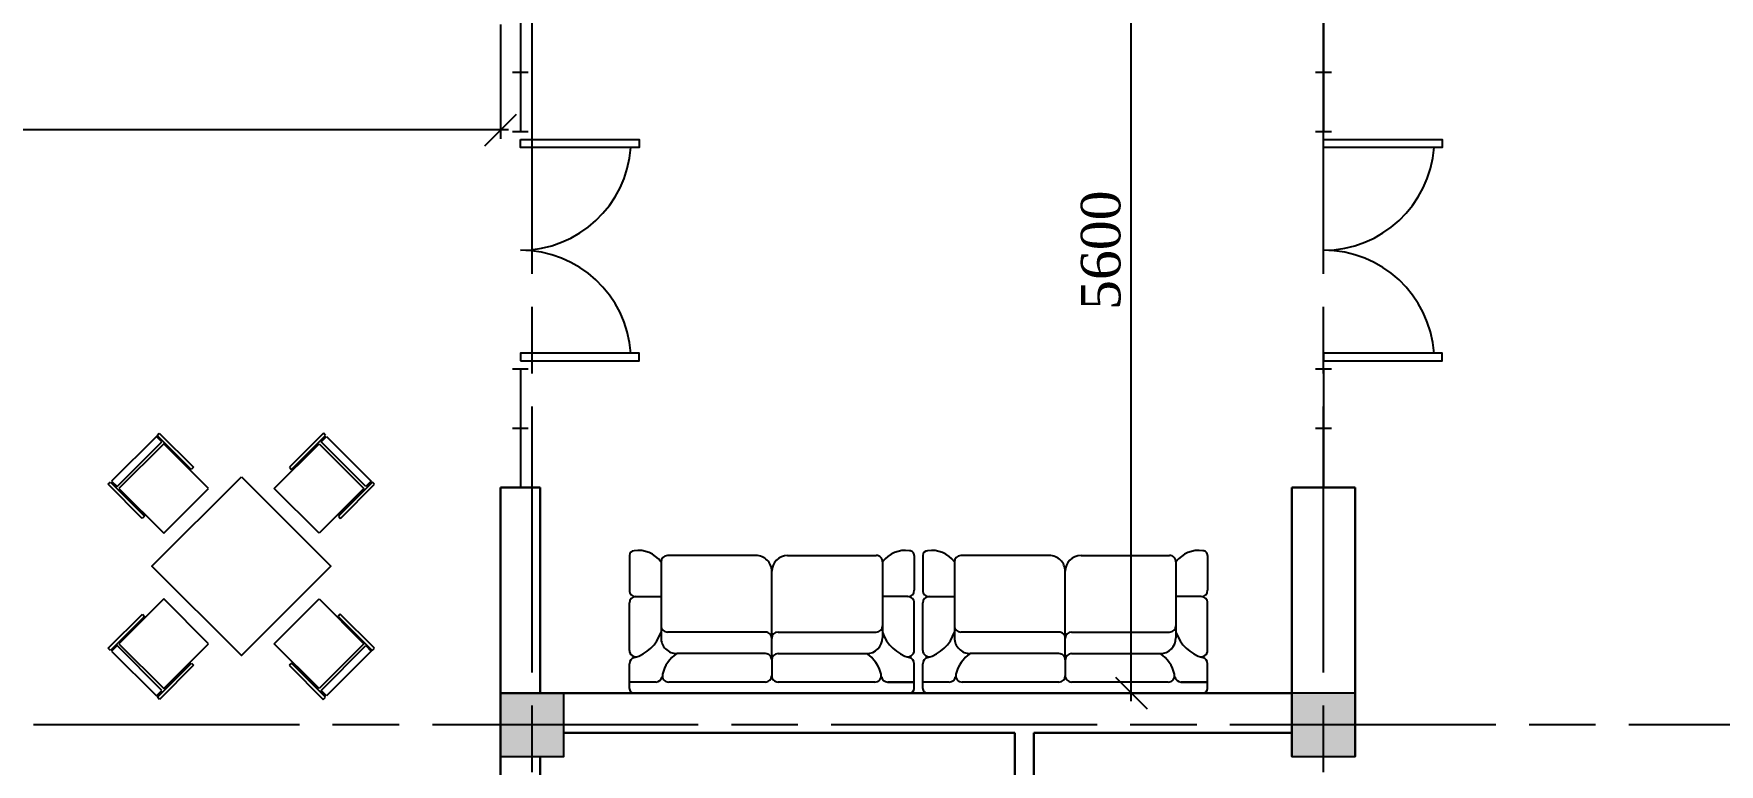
# Model space of a CAD drawing. Header units: inches. Extents: x 2870606 to 3671143, y -733551 to -473558.
# Drawn here: x 3169057 to 3179707, y -512673 to -508054 of the extents above; entities that cross this region are included whole.
import ezdxf

# ---------------------------------------------------------------- set-up
doc = ezdxf.new("R2010")
doc.units = ezdxf.units.IN
doc.header["$MEASUREMENT"] = 0
doc.linetypes.add('ACAD_ISO08W100', pattern=[36, 24, -3, 6, -3])
doc.styles.add('J~stule', font='dutch.ttf')
doc.dimstyles.new('J~style', dxfattribs={"dimscale": 100, "dimtxt": 2.5, "dimasz": 2, "dimexe": 0.55, "dimexo": 0.725, "dimtad": 1, "dimdec": 0, "dimdsep": 46, "dimtxsty": 'J~stule', "dimblk": 'OBLIQUE', "dimcen": 2, "dimdle": 0.5, "dimadec": 0, "dimazin": 0, "dimtfac": 1, "dimtdec": 0, "dimtmove": 0, "dimatfit": 3, "dimfxl": 1, "dimarcsym": 0})

# ---------------------------------------------------------------- blocks, each defined once
blk = doc.blocks.new('hydyd')
for p, q in [((-820, -29), (-537, 254)), ((-503, 220), (-786, -63)), ((-537, 254), (-503, 220)), ((-517, 277), (-531, 263)), ((-531, 263), (-316, 47)), ((-302, 61), (-517, 277)), ((302, 61), (517, 277)), ((531, 263), (316, 47)), ((537, 254), (503, 220)), ((503, 220), (786, -63)), ((517, 277), (531, 263)), ((820, -29), (537, 254)), ((-774, -75), (-491, 208)), ((-491, 208), (-208, -75)), ((491, 208), (208, -75)), ((774, -75), (491, 208)), ((-316, 47), (-302, 61)), ((316, 47), (302, 61)), ((-827, -33), (-841, -47)), ((-841, -47), (-625, -262)), ((-612, -248), (-827, -33)), ((-786, -63), (-820, -29)), ((-491, -358), (-774, -75)), ((-208, -75), (-491, -358)), ((208, -75), (491, -358)), ((491, -358), (774, -75)), ((612, -248), (827, -33)), ((841, -47), (625, -262)), ((786, -63), (820, -29)), ((827, -33), (841, -47)), ((-625, -262), (-612, -248)), ((625, -262), (612, -248)), ((-774, -1057), (-491, -774)), ((-491, -774), (-208, -1057)), ((491, -774), (208, -1057)), ((774, -1057), (491, -774)), ((-627, -867), (-842, -1083)), ((-828, -1097), (-613, -881)), ((-613, -881), (-627, -867)), ((613, -881), (627, -867)), ((828, -1097), (613, -881)), ((627, -867), (842, -1083)), ((-491, -1339), (-774, -1057)), ((-208, -1057), (-491, -1339)), ((208, -1057), (491, -1339)), ((491, -1339), (774, -1057)), ((-842, -1083), (-828, -1097)), ((-820, -1103), (-786, -1069)), ((-537, -1386), (-820, -1103)), ((-786, -1069), (-503, -1351)), ((786, -1069), (503, -1351)), ((537, -1386), (820, -1103)), ((820, -1103), (786, -1069)), ((842, -1083), (828, -1097)), ((-317, -1177), (-532, -1392)), ((-519, -1406), (-303, -1191)), ((-303, -1191), (-317, -1177)), ((303, -1191), (317, -1177)), ((519, -1406), (303, -1191)), ((317, -1177), (532, -1392)), ((-503, -1351), (-537, -1386)), ((503, -1351), (537, -1386)), ((-532, -1392), (-519, -1406)), ((532, -1392), (519, -1406))]:
    blk.add_line(p, q)
blk.add_lwpolyline([(0, -1131), (566, -566), (0, 0), (-566, -566), (0, -1131)])
blk = doc.blocks.new('Divan_TOP_14')
for p, q in [((0, -435), (0, 435)), ((15, 450), (93.1, 450)), ((35, 366.4), (35, 450)), ((135, 450), (285, 450)), ((305, 430), (305, 350)), ((435, 450), (325, 450)), ((35, 20), (35, 325.7)), ((415, 350), (175, 350)), ((193.1, 20), (193.1, 330)), ((435, 50), (435, 330)), ((125, 20), (125, 300)), ((105, 0), (55, 0)), ((105, 0), (385, 0)), ((125, 0), (125, 0)), ((125, 0), (125, 0)), ((125, 0), (125, 0)), ((125, 0), (125, 0)), ((143.1, 0), (385, 0)), ((193.1, 0), (193.1, 0)), ((193.1, 0), (193.1, 0)), ((193.1, 0), (193.1, 0)), ((193.1, 0), (193.1, 0)), ((35, -325.7), (35, -20)), ((125, -20), (125, -300)), ((193.1, -20), (193.1, -330)), ((435, -50), (435, -330)), ((35, -450), (35, -366.4)), ((35, -366.4), (35, -450)), ((415, -350), (175, -350)), ((305, -430), (305, -350)), ((15, -450), (93.1, -450)), ((135, -450), (285, -450)), ((435, -450), (325, -450))]:
    blk.add_line(p, q)
for centre, radius, start, end in [((15, 435), 15, 90, 180), ((93.1, 430), 20, 14.5483, 90), ((229.7, 465.4), 121.1, 194.5483, 252.4177), ((135, 430), 20, 90, 200.5228), ((285, 430), 20, 0, 90), ((325, 430), 20, 90, 180), ((361.9, 421.6), 89.1, 306.5803, 8.6594), ((435, 435), 15, 0, 90), ((55, 366.4), 20, 180, 261.283), ((55, 325.7), 20, 77.226, 180), ((35.7, 240.7), 107.2, 33.5847, 77.226), ((175, 300), 50, 90, 180), ((213.1, 330), 20, 90, 180), ((415, 330), 20, 0, 90), ((55, 20), 20, 180, 270), ((55, -20), 20, 90, 180), ((105, 20), 20, 270, 0), ((105, -20), 20, 0, 90), ((173.1, 20), 20, 270, 0), ((173.1, -20), 20, 0, 90), ((385, 50), 50, 270, 0), ((385, 50), 50, 270, 0), ((385, -50), 50, 0, 90), ((385, -50), 50, 0, 90), ((35.7, -240.7), 107.2, 282.774, 326.4153), ((175, -300), 50, 180, 270), ((55, -325.7), 20, 180, 282.774), ((55, -366.4), 20, 98.717, 180), ((229.7, -465.4), 121.1, 107.5823, 165.4517), ((213.1, -330), 20, 180, 270), ((415, -330), 20, 270, 0), ((361.9, -421.6), 89.1, 351.3406, 53.4197), ((135, -430), 20, 159.4772, 270), ((15, -435), 15, 180, 270), ((15, -435), 15, 180, 270), ((93.1, -430), 20, 270, 345.4517), ((285, -430), 20, 270, 0), ((325, -430), 20, 180, 270), ((435, -435), 15, 270, 360)]:
    blk.add_arc(centre, radius, start, end)
blk = doc.blocks.new('_Oblique')
at = {"color": 0, "linetype": 'ByBlock', "lineweight": -2}
blk.add_line((-0.5, -0.5), (0.5, 0.5), dxfattribs=at)
blk = doc.blocks.new('*D313')
at = {"color": 0, "lineweight": -2, "transparency": 16777216}
for p, q in [((3153407, -507996), (3153407, -508718)), ((3172007, -507996), (3172007, -508718)), ((3172057, -508663), (3153357, -508663))]:
    blk.add_line(p, q, dxfattribs=at)
at = {"layer": 'Defpoints', "color": 0, "lineweight": 35, "transparency": 16777216}
for p in [(3153407, -507923), (3172007, -507923), (3153407, -508663)]:
    blk.add_point(p, dxfattribs=at)
at = {"color": 0, "lineweight": -2, "transparency": 16777216, "xscale": 200, "yscale": 200, "zscale": 200, "rotation": 180}
blk.add_blockref('_Oblique', (3153407, -508663), dxfattribs=at)
at = {"color": 0, "lineweight": -2, "transparency": 16777216, "xscale": 200, "yscale": 200, "zscale": 200}
blk.add_blockref('_Oblique', (3172007, -508663), dxfattribs=at)
at = {"color": 0, "transparency": 16777216, "insert": (3162707, -508472), "char_height": 250, "attachment_point": 5, "style": 'J~stule'}
blk.add_mtext('18600', dxfattribs=at)
blk = doc.blocks.new('*D317')
at = {"color": 0, "lineweight": -2, "transparency": 16777216}
for p, q in [((3176714, -506623), (3175937, -506623)), ((3175992, -512273), (3175992, -506573)), ((3176714, -512223), (3175937, -512223))]:
    blk.add_line(p, q, dxfattribs=at)
at = {"layer": 'Defpoints', "color": 0, "lineweight": 35, "transparency": 16777216}
for p in [(3175992, -506623), (3176787, -506623, -28), (3176787, -512223)]:
    blk.add_point(p, dxfattribs=at)
at = {"color": 0, "lineweight": -2, "transparency": 16777216, "xscale": 200, "yscale": 200, "zscale": 200}
for p, rotation in [((3175992, -506623), 90), ((3175992, -512223), 270)]:
    blk.add_blockref('_Oblique', p, dxfattribs=dict(at, rotation=rotation))
at = {"color": 0, "transparency": 16777216, "insert": (3175800, -509423), "char_height": 250, "attachment_point": 5, "rotation": 90, "style": 'J~stule'}
blk.add_mtext('5600', dxfattribs=at)

msp = doc.modelspace()

# ---------------------------------------------------------------- hatches: boundary and pattern name
h = msp.add_hatch(color=256)
h.dxf.hatch_style = 1
h.paths.add_polyline_path([(3172406.57, -512623.13), (3172406.57, -512223.13), (3172006.57, -512223.13), (3172006.57, -512623.13)])
h = msp.add_hatch(color=256)
h.dxf.hatch_style = 1
h.paths.add_polyline_path([(3177406.57, -512623.13), (3177406.57, -512223.13), (3177006.57, -512223.13), (3177006.57, -512623.13)])

# ---------------------------------------------------------------- linework, layer by layer
at = {"color": 252, "linetype": 'ACAD_ISO08W100', "ltscale": 70}
for p, q in [((3172206.57, -524692.02), (3172206.57, -496403.85)), ((3177206.57, -524692.02), (3177206.57, -496403.85)), ((3216095.49, -512423.13), (3150201.8, -512423.13))]:
    msp.add_line(p, q, dxfattribs=at)
for p, q in [((3172131.57, -507923.13), (3172131.57, -508673.13)), ((3177206.57, -507923.13), (3177206.57, -508673.13)), ((3172081.57, -508298.13), (3172181.57, -508298.13)), ((3177156.57, -508298.13), (3177256.57, -508298.13)), ((3172081.57, -508673.13), (3172181.57, -508673.13)), ((3177156.57, -508673.13), (3177256.57, -508673.13)), ((3172081.57, -510173.13), (3172181.57, -510173.13)), ((3172131.57, -510173.13), (3172131.57, -510923.13)), ((3177156.57, -510173.13), (3177256.57, -510173.13)), ((3177206.57, -510173.13), (3177206.57, -510923.13)), ((3172081.57, -510548.13), (3172181.57, -510548.13)), ((3177156.57, -510548.13), (3177256.57, -510548.13))]:
    msp.add_line(p, q)
at = {"lineweight": 30}
for p, q in [((3172006.57, -512223.13), (3172006.57, -510923.13)), ((3172006.57, -510923.13), (3172256.57, -510923.13)), ((3172256.57, -512223.13), (3172256.57, -510923.13)), ((3177006.57, -510923.13), (3177406.57, -510923.13)), ((3172006.57, -518623.13), (3172006.57, -512223.13)), ((3172006.57, -512223.13), (3177006.57, -512223.13)), ((3172406.57, -512473.13), (3175256.57, -512473.13)), ((3175256.57, -512473.13), (3175256.57, -512743.13)), ((3175376.57, -512473.13), (3177006.57, -512473.13)), ((3175376.57, -512473.13), (3175376.57, -512743.13)), ((3172256.57, -518223.13), (3172256.57, -512623.13))]:
    msp.add_line(p, q, dxfattribs=at)
for points in [[(3172131.57, -508723.13), (3172881.57, -508723.13), (3172881.57, -508773.13), (3172131.57, -508773.13)], [(3177206.57, -508723.13), (3177956.57, -508723.13), (3177956.57, -508773.13), (3177206.57, -508773.13)], [(3172131.57, -510123.13), (3172881.57, -510123.13), (3172881.57, -510073.13), (3172131.57, -510073.13)], [(3177206.57, -510123.13), (3177956.57, -510123.13), (3177956.57, -510073.13), (3177206.57, -510073.13)], [(3172006.57, -512223.13), (3172006.57, -512623.13), (3172406.57, -512623.13), (3172406.57, -512223.13)], [(3177006.57, -512223.13), (3177006.57, -512623.13), (3177406.57, -512623.13), (3177406.57, -512223.13)]]:
    msp.add_lwpolyline(points, close=True)
for points in [[(3177006.57, -512623.13), (3177006.57, -510923.13)], [(3177406.57, -512623.13), (3177406.57, -510923.13)]]:
    msp.add_lwpolyline(points, dxfattribs=at)
for centre, start, end in [((3172131.57, -508723.13), 270, 355.903956), ((3177206.57, -508723.13), 270, 355.903956), ((3172131.57, -510123.13), 4.096044, 90), ((3177206.57, -510123.13), 4.096044, 90)]:
    msp.add_arc(centre, 700, start, end)

# ---------------------------------------------------------------- block references
at = {"xscale": -1, "rotation": 180}
msp.add_blockref('hydyd', (3170368.92, -511985.88), dxfattribs=at)
at = {"xscale": 2, "yscale": 2, "zscale": 2, "rotation": 89.99999999999999}
for p in [(3173720.27, -512223.13), (3175574.29, -512223.13)]:
    msp.add_blockref('Divan_TOP_14', p, dxfattribs=at)

# ---------------------------------------------------------------- dimensions: what is measured, and where the dimension line sits
dim = msp.add_linear_dim(base=(3175992.4, -506623.13), p1=(3176786.74, -512223.13), p2=(3176786.74, -506623.13, -28.01), angle=90, dimstyle='J~style', override={"dimdec": 1, "dimtdec": 1})
dim.commit()
dim.dimension.update_dxf_attribs({"geometry": '*D317', "text_midpoint": (3175799.7, -509423.13)})
dim = msp.add_linear_dim(base=(3153406.57, -508663.22), p1=(3172006.57, -507923.13), p2=(3153406.57, -507923.13), dimstyle='J~style', override={"dimdec": 1, "dimtdec": 1})
dim.commit()
dim.dimension.update_dxf_attribs({"geometry": '*D313', "text_midpoint": (3162706.57, -508472.17)})

doc.saveas('drawing.dxf')
